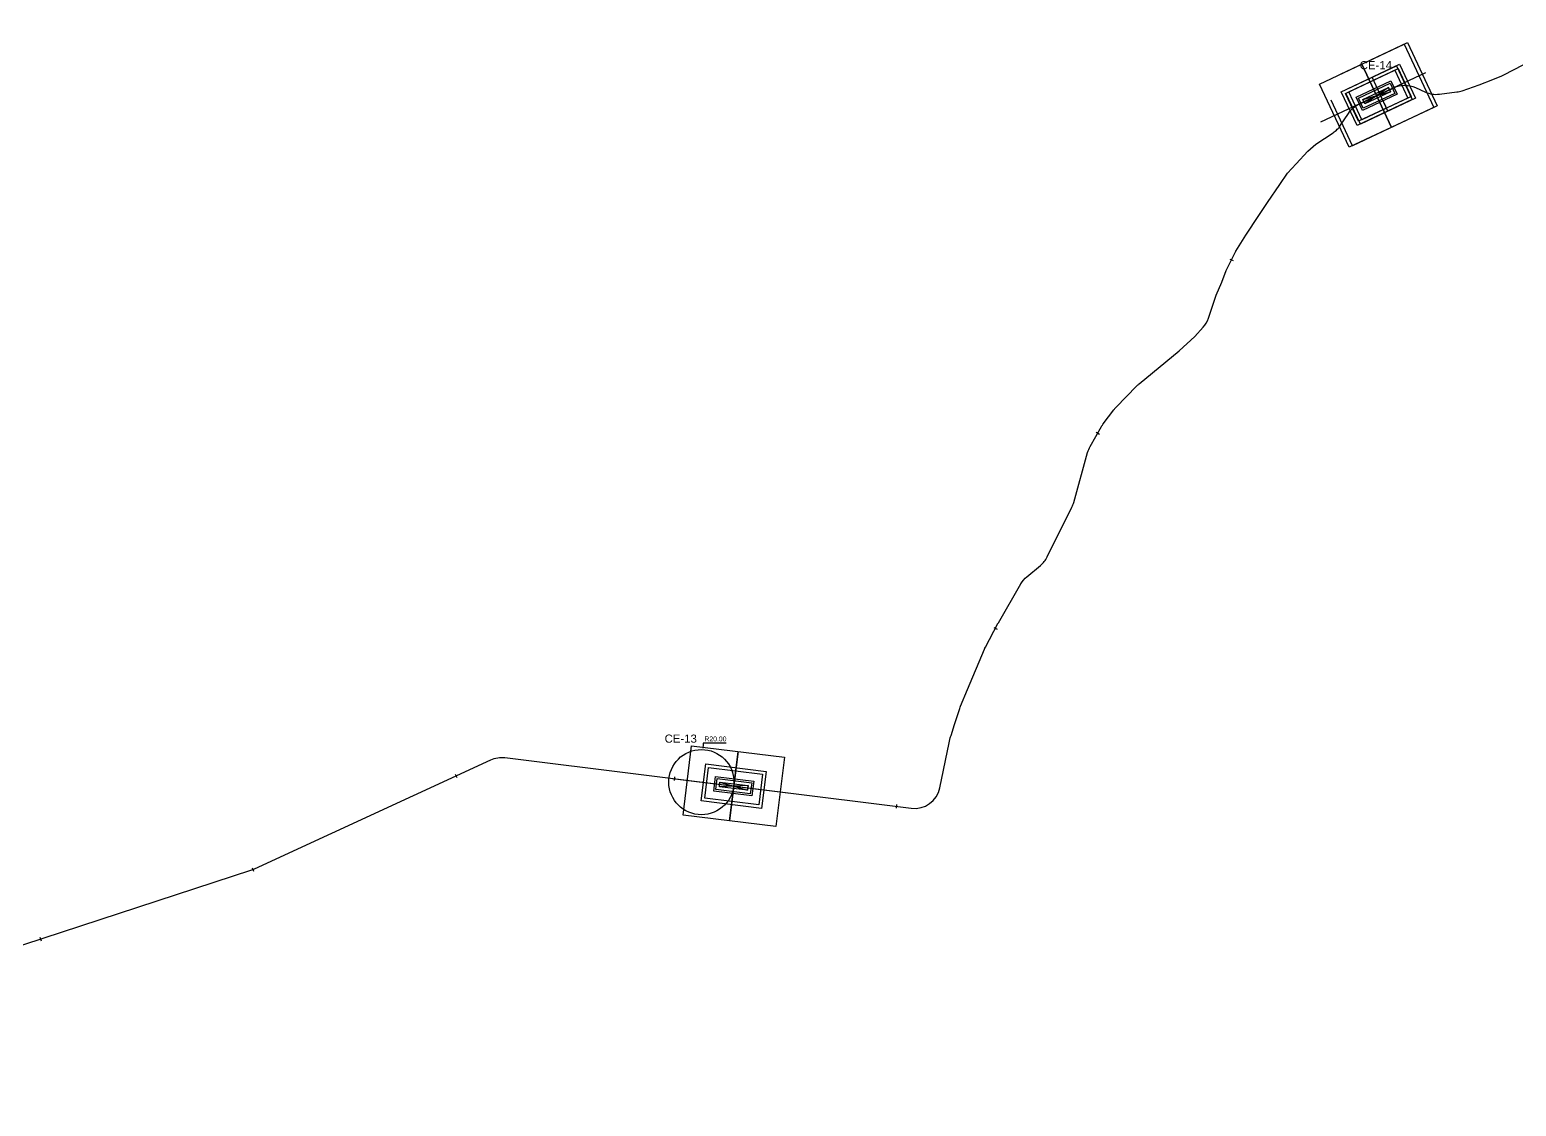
# Model space of a CAD drawing. Header units: metres. Extents: x 454908 to 510509, y 4717009 to 4730077.
# Drawn here: x 486425 to 487337, y 4722538 to 4723199 of the extents above; entities that cross this region are included whole.
import ezdxf

# ---------------------------------------------------------------- set-up
doc = ezdxf.new("R2010")
doc.units = ezdxf.units.M
doc.header["$LTSCALE"] = 0.01
doc.header["$MEASUREMENT"] = 0
doc.header["$PDMODE"] = 35
doc.header["$PDSIZE"] = -1.5
doc.layers.get('0').update_dxf_attribs({"lineweight": 0})
for name, color, linetype in [('....pat directa', 5, 'Continuous'), ('10TRZ_LINEA_PK', 4, 'Continuous'), ('CE', 7, 'Continuous')]:
    doc.layers.add(name, color=color, linetype=linetype)
doc.layers.add('LEAR TRAMOS SUBTERRANEOS 2c', color=7, linetype='Continuous', lineweight=0)
doc.styles.get("Standard").update_dxf_attribs({"font": 'arial.ttf'})
doc.dimstyles.new('SOLARIA', dxfattribs={"dimtxt": 3, "dimasz": 2, "dimexe": 0.25, "dimexo": 1, "dimgap": 1, "dimtad": 1, "dimtih": 1, "dimtoh": 1, "dimzin": 0, "dimdsep": 46, "dimtxsty": 'Standard', "dimcen": 0, "dimclrt": 256, "dimadec": 4, "dimazin": 0, "dimtfac": 1, "dimtofl": 0, "dimtmove": 1, "dimatfit": 2, "dimfxl": 3, "dimfxlon": 1, "dimtfillclr": 256, "dimtolj": 1, "dimtzin": 0, "dimarcsym": 0})

# ---------------------------------------------------------------- blocks, each defined once
blk = doc.blocks.new('pkp')
at = {"layer": '10TRZ_LINEA_PK'}
blk.add_line((0, 1.125), (0, -1.125), dxfattribs=at)
blk = doc.blocks.new('lpkp')
at = {"layer": '10TRZ_LINEA_PK'}
blk.add_line((0, 1.125), (0, -1.125), dxfattribs=at)
blk = doc.blocks.new('A$Cf7c1e7a3')
at = {"color": 3}
for points in [[(17.85, 39.66), (43.2, 5.06)], [(17.85, 39.66), (43.2, 5.06)], [(43.2, 5.06), (17.85, 39.66)]]:
    blk.add_lwpolyline(points, dxfattribs=at)
at = {"layer": '10TRZ_LINEA_PK', "color": 5}
for points in [[(41, 56.62), (66.35, 22.02), (20.05, -11.9), (-5.3, 22.7)], [(38.84, 42.65), (52.37, 24.17), (22.2, 2.07), (8.67, 20.55)], [(37.35, 33), (42.73, 25.66), (23.69, 11.72), (18.32, 19.06)]]:
    blk.add_lwpolyline(points, close=True, dxfattribs=at)
at = {"layer": '10TRZ_LINEA_PK', "color": 41, "true_color": 0xf4ee51}
blk.add_lwpolyline([(0, 0), (57.46, 42.1)], dxfattribs=at)
at = {"layer": '10TRZ_LINEA_PK', "color": 1}
for points in [[(38.41, 39.85), (49.58, 24.6), (22.64, 4.87), (11.47, 20.11)], [(37.11, 31.46), (41.19, 25.9), (23.93, 13.25), (19.85, 18.82)], [(36.68, 28.67), (38.4, 26.33), (24.36, 16.05), (22.65, 18.39), (36.68, 28.67)]]:
    blk.add_lwpolyline(points, close=True, dxfattribs=at)
at = {"layer": '10TRZ_LINEA_PK', "color": 5}
blk.add_lwpolyline([(43.2, 5.06), (17.85, 39.66)], dxfattribs=at)
at = {"layer": '10TRZ_LINEA_PK', "color": 1}
blk.add_lwpolyline([(22.65, 18.39), (38.4, 26.33), (36.68, 28.67), (24.36, 16.05)], dxfattribs=at)
blk = doc.blocks.new('*D30')
at = {"layer": '....pat directa', "color": 0, "lineweight": -2, "transparency": 16777216}
for p, q in [((486838.48, 4722761.16), (486838.38, 4722759.16)), ((486852.46, 4722761.16), (486838.48, 4722761.16))]:
    blk.add_line(p, q, dxfattribs=at)
at = {"layer": '....pat directa', "color": 0, "transparency": 16777216}
blk.add_solid([(486838.05, 4722759.18), (486838.72, 4722759.15), (486838.29, 4722757.17)], dxfattribs=at)
at = {"layer": 'Defpoints', "color": 0, "transparency": 16777216}
for p in [(486838.29, 4722757.17), (486837.32, 4722737.19)]:
    blk.add_point(p, dxfattribs=at)
at = {"layer": '....pat directa', "transparency": 16777216, "insert": (486845.97, 4722763.69), "char_height": 3, "attachment_point": 5}
blk.add_mtext('\\A1;R20.00', dxfattribs=at)

msp = doc.modelspace()

# ---------------------------------------------------------------- linework, layer by layer
at = {"layer": '....pat directa', "color": 3}
for points in [[(487229.537, 4723171.572), (487270.614, 4723190.899), (487288.878, 4723152.082), (487236.943, 4723127.646), (487223.788, 4723155.604)], [(487233.794, 4723162.523), (487265.823, 4723177.593), (487275.572, 4723156.873), (487241.734, 4723140.952), (487232.836, 4723159.862)], [(487234.646, 4723160.713), (487264.865, 4723174.932), (487272.911, 4723157.832), (487242.692, 4723143.613), (487234.646, 4723160.713)], [(487258.653, 4723148.913), (487248.904, 4723169.632)]]:
    msp.add_lwpolyline(points, dxfattribs=at)
at = {"layer": '....pat directa', "color": 7}
msp.add_lwpolyline([(486118.326, 4722538.321), (486561.387, 4722683.343, 0.0289312), (486563.109, 4722684.019), (486708.107, 4722750.873, -0.1399202), (486716.786, 4722752.22), (486966.105, 4722721.132, 0.390779), (486983.751, 4722733.757), (486989.46, 4722761.257, -0.0010865), (486989.475, 4722761.325), (486990.1, 4722764.271, -0.0252757), (486990.515, 4722765.833), (486992.655, 4722772.51, -0.0000626), (486992.656, 4722772.514), (486995.842, 4722782.446, -0.0212216), (486996.311, 4722783.72), (487000.573, 4722793.936, -0.0006466), (487000.589, 4722793.974), (487010.992, 4722818.726, -0.0226952), (487011.614, 4722820.037), (487019.308, 4722834.511, -0.0087762), (487019.581, 4722835.002), (487033.364, 4722858.868, -0.0893971), (487037.029, 4722863.201), (487045.399, 4722870.116, 0.1051013), (487049.535, 4722875.326), (487064.756, 4722905.932, 0.0477358), (487065.847, 4722908.778), (487074.349, 4722939.414, -0.0627038), (487075.891, 4722943.102), (487082.885, 4722955.285, -0.0305487), (487083.96, 4722956.916), (487090.447, 4722965.569, -0.0319191), (487091.773, 4722967.12), (487104.657, 4722980.381, -0.0275528), (487105.952, 4722981.576), (487130.504, 4723001.824), (487140.186, 4723010.514), (487145.313, 4723016.258, 0.1015857), (487148.545, 4723021.823), (487153.29, 4723035.968), (487156.788, 4723043.99), (487159.372, 4723050.998), (487165.307, 4723062.978), (487171.406, 4723072.751), (487173.434, 4723075.907), (487177.407, 4723081.779), (487184.847, 4723092.746), (487192.263, 4723103.768), (487197.036, 4723110.717), (487202.292, 4723116.578), (487209.578, 4723124.238), (487214.344, 4723128.556), (487225.062, 4723135.641, 0.1025086), (487229.639, 4723140.246), (487234.379, 4723147.51, -0.1391177), (487240.967, 4723153.245), (487262.202, 4723163.236, -0.2197511), (487275.618, 4723163.332), (487281.648, 4723160.6, 0.137864), (487290.207, 4723159.293), (487300.977, 4723160.619, 0.0517386), (487304.195, 4723161.359), (487314.679, 4723164.942), (487322.995, 4723168.2), (487328.54, 4723170.614), (487336.958, 4723174.748), (487346.561, 4723179.899)], format="xyb", dxfattribs=at)
msp.add_lwpolyline([(486118.326, 4722538.321), (486561.387, 4722683.343, 0.0289312), (486563.109, 4722684.019), (486708.107, 4722750.873, -0.1399202), (486716.786, 4722752.22), (486966.105, 4722721.132, 0.390779), (486983.751, 4722733.757), (486989.46, 4722761.257, -0.0010865), (486989.475, 4722761.325), (486990.1, 4722764.271, -0.0252757), (486990.515, 4722765.833), (486992.655, 4722772.51, -0.0000626), (486992.656, 4722772.514), (486995.842, 4722782.446, -0.0212216), (486996.311, 4722783.72), (487000.573, 4722793.936, -0.0006466), (487000.589, 4722793.974), (487010.992, 4722818.726, -0.0226952), (487011.614, 4722820.037), (487019.308, 4722834.511, -0.0087762), (487019.581, 4722835.002), (487033.364, 4722858.868, -0.0893971), (487037.029, 4722863.201), (487045.399, 4722870.116, 0.1051013), (487049.535, 4722875.326), (487064.756, 4722905.932, 0.0477358), (487065.847, 4722908.778), (487074.349, 4722939.414, -0.0627038), (487075.891, 4722943.102), (487082.885, 4722955.285, -0.0305487), (487083.96, 4722956.916), (487090.447, 4722965.569, -0.0319191), (487091.773, 4722967.12), (487104.657, 4722980.381, -0.0275528), (487105.952, 4722981.576), (487130.504, 4723001.824), (487140.186, 4723010.514), (487145.313, 4723016.258, 0.1015857), (487148.545, 4723021.823), (487153.29, 4723035.968), (487156.788, 4723043.99), (487159.372, 4723050.998), (487165.307, 4723062.978), (487171.406, 4723072.751), (487173.434, 4723075.907), (487177.407, 4723081.779), (487184.847, 4723092.746), (487192.263, 4723103.768), (487197.036, 4723110.717), (487202.292, 4723116.578), (487209.578, 4723124.238), (487214.344, 4723128.556), (487225.062, 4723135.641, 0.1025086), (487229.639, 4723140.246), (487234.379, 4723147.51, -0.1391177), (487240.967, 4723153.245), (487262.202, 4723163.236, -0.2197511), (487275.618, 4723163.332), (487281.648, 4723160.6, 0.137864), (487290.207, 4723159.293), (487300.977, 4723160.619, 0.0517386), (487304.195, 4723161.359), (487314.679, 4723164.942), (487322.995, 4723168.2), (487328.54, 4723170.614), (487336.958, 4723174.748), (487346.561, 4723179.899)], format="xyb", dxfattribs=at)
at = {"layer": '....pat directa', "color": 3}
msp.add_circle((486837.324, 4722737.19), 20, dxfattribs=at)
at = {"layer": 'LEAR TRAMOS SUBTERRANEOS 2c'}
msp.add_lwpolyline([(486118.326, 4722538.321), (486561.387, 4722683.343, 0.0289312), (486563.109, 4722684.019), (486708.107, 4722750.873, -0.1399202), (486716.786, 4722752.22), (486966.105, 4722721.132, 0.390779), (486983.751, 4722733.757), (486989.46, 4722761.257, -0.0010865), (486989.475, 4722761.325), (486990.1, 4722764.271, -0.0252757), (486990.515, 4722765.833), (486992.655, 4722772.51, -0.0000626), (486992.656, 4722772.514), (486995.842, 4722782.446, -0.0212216), (486996.311, 4722783.72), (487000.573, 4722793.936, -0.0006466), (487000.589, 4722793.974), (487010.992, 4722818.726, -0.0226952), (487011.614, 4722820.037), (487019.308, 4722834.511, -0.0087762), (487019.581, 4722835.002), (487033.364, 4722858.868, -0.0893971), (487037.029, 4722863.201), (487045.399, 4722870.116, 0.1051013), (487049.535, 4722875.326), (487064.756, 4722905.932, 0.0477358), (487065.847, 4722908.778), (487074.349, 4722939.414, -0.0627038), (487075.891, 4722943.102), (487082.885, 4722955.285, -0.0305487), (487083.96, 4722956.916), (487090.447, 4722965.569, -0.0319191), (487091.773, 4722967.12), (487104.657, 4722980.381, -0.0275528), (487105.952, 4722981.576), (487130.504, 4723001.824), (487140.186, 4723010.514), (487145.313, 4723016.258, 0.1015857), (487148.545, 4723021.823), (487153.29, 4723035.968), (487156.788, 4723043.99), (487159.372, 4723050.998), (487165.307, 4723062.978), (487171.406, 4723072.751), (487173.434, 4723075.907), (487177.407, 4723081.779), (487184.847, 4723092.746), (487192.263, 4723103.768), (487197.036, 4723110.717), (487202.292, 4723116.578), (487209.578, 4723124.238), (487214.344, 4723128.556), (487225.062, 4723135.641, 0.1025086), (487229.639, 4723140.246), (487234.379, 4723147.51, -0.1391177), (487240.967, 4723153.245), (487262.202, 4723163.236, -0.2197511), (487275.618, 4723163.332), (487281.648, 4723160.6, 0.137864), (487290.207, 4723159.293), (487300.977, 4723160.619, 0.0517386), (487304.195, 4723161.359), (487314.679, 4723164.942), (487322.995, 4723168.2), (487328.54, 4723170.614), (487336.958, 4723174.748), (487346.561, 4723179.899)], format="xyb", dxfattribs=at)

# ---------------------------------------------------------------- block references
at = {"layer": '10TRZ_LINEA_PK', "color": 1}
for p, rotation in [((487217.535, 4723142.22), 348.9727785394757), ((486819.625, 4722739.397), 316.6676686425343)]:
    msp.add_blockref('A$Cf7c1e7a3', p, dxfattribs=dict(at, rotation=rotation))
at = {"layer": '10TRZ_LINEA_PK'}
for name, p, rotation in [('pkp', (487256.867, 4723152.767), 25.19753008062499), ('lpkp', (487162.658, 4723057.631), 63.6448557301034), ('lpkp', (487080.604, 4722951.312), 60.13816921039085), ('lpkp', (487017.754, 4722831.587), 62.00404834469892), ('lpkp', (486686.739, 4722741.021), 24.75292330119988), ('pkp', (486820.754, 4722739.256), 352.8924203427531), ('lpkp', (486956.899, 4722722.28), 352.8924203468796), ('lpkp', (486562.13, 4722683.607), 21.12919041318918), ('lpkp', (486431.744, 4722640.908), 18.12423482037347)]:
    msp.add_blockref(name, p, dxfattribs=dict(at, rotation=rotation))

# ---------------------------------------------------------------- texts
at = {"layer": 'CE', "char_height": 5, "attachment_point": 1}
for s, insert in [('CE-14', (487241.348, 4723179.55)), ('CE-13', (486814.757, 4722766.375))]:
    msp.add_mtext_dynamic_manual_height_columns(s, width=18.40819, gutter_width=204.745, heights=[0], dxfattribs=dict(at, insert=insert))

# ---------------------------------------------------------------- dimensions: what is measured, and where the dimension line sits
at = {"layer": '....pat directa', "color": 3}
dim = msp.add_radius_dim(center=(486837.324, 4722737.19), mpoint=(486838.286, 4722757.167), dimstyle='SOLARIA', dxfattribs=at)
dim.commit()
dim.dimension.update_dxf_attribs({"geometry": '*D30', "text_midpoint": (486838.479, 4722761.162), "dimtype": 164})

doc.saveas('drawing.dxf')
